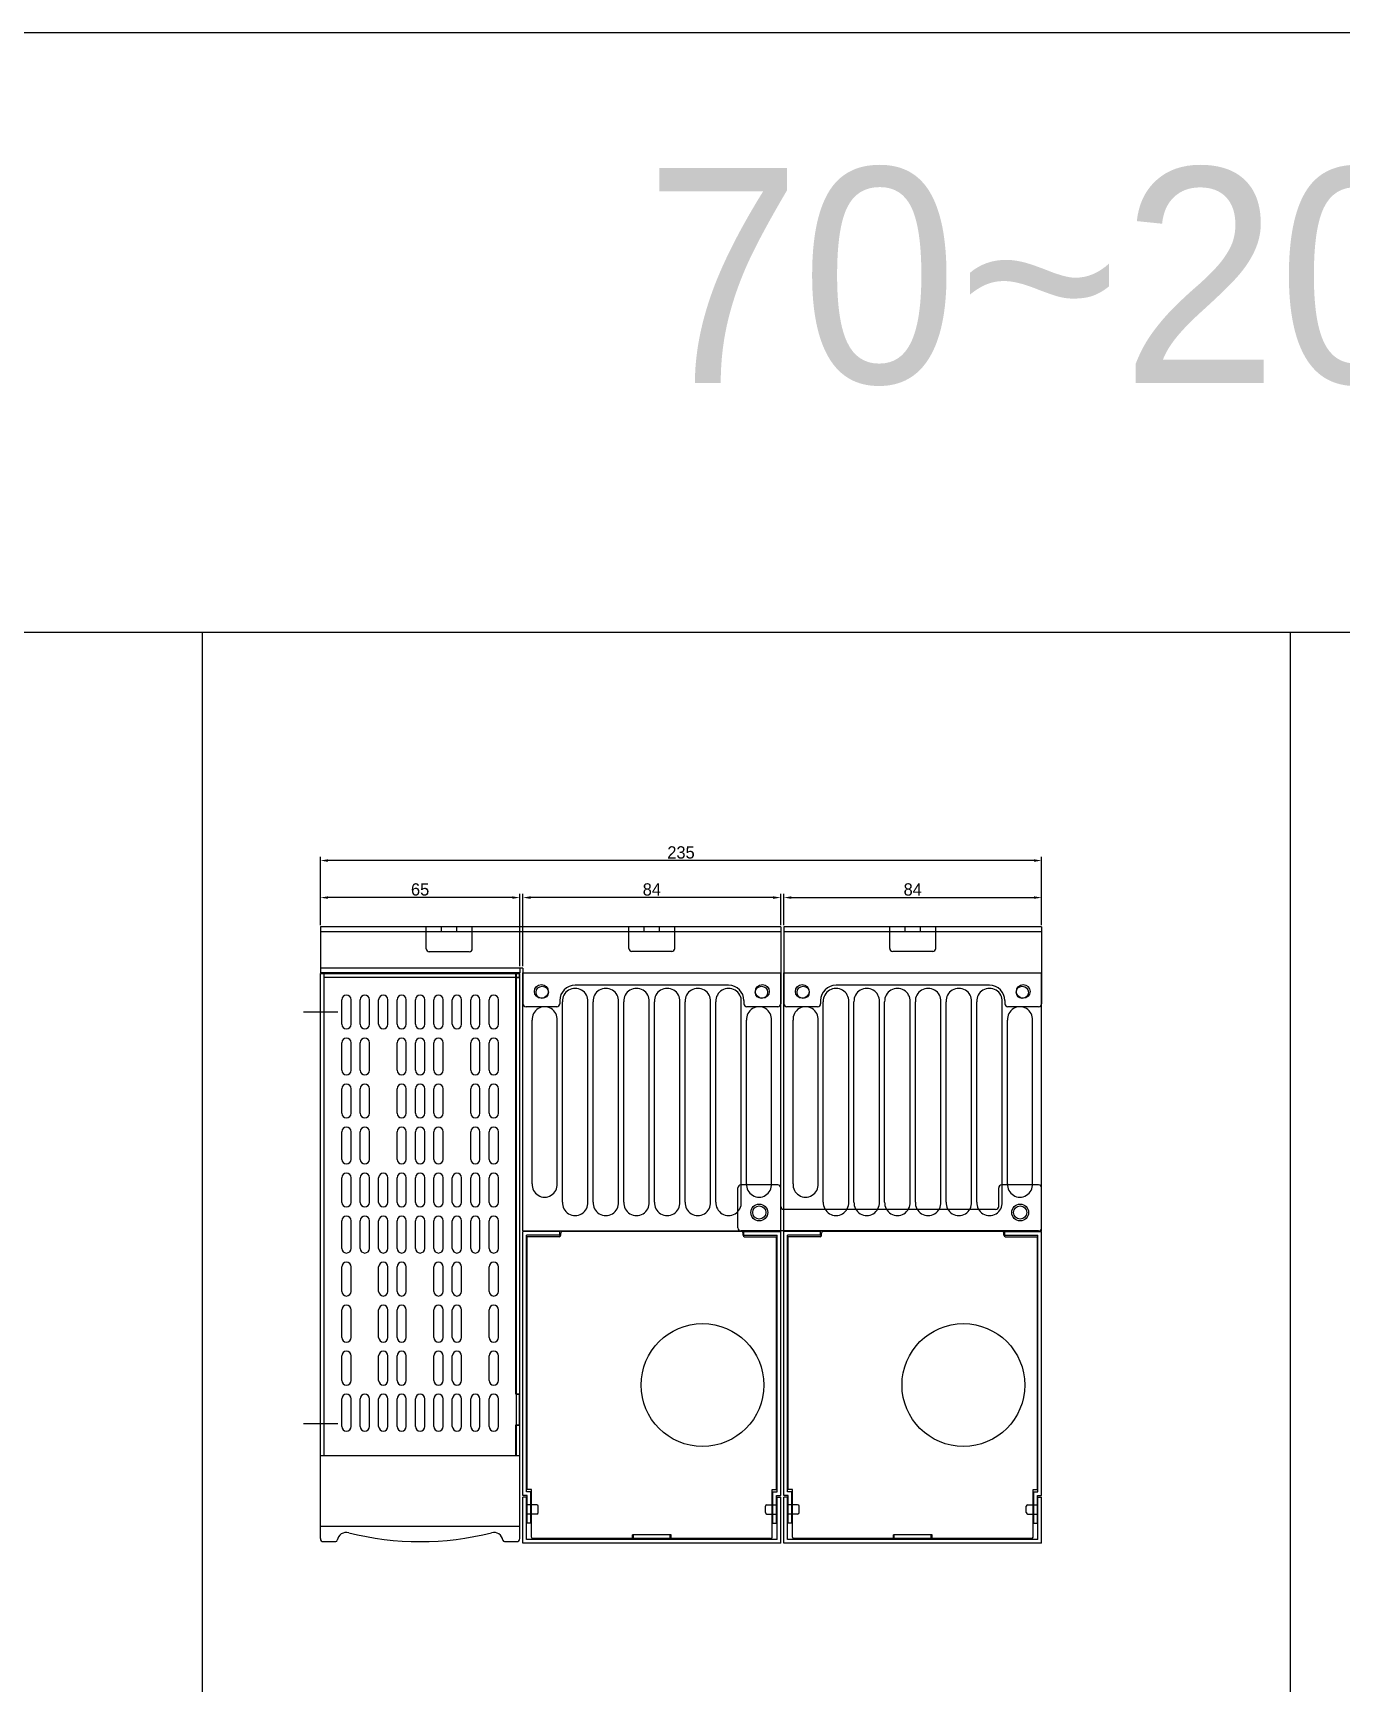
# Model space of a CAD drawing. Header units: millimetres. Extents: x 9994 to 11729, y -2993 to -1712.
# Drawn here: x 10452 to 10878, y -2249 to -1712 of the extents above; entities that cross this region are included whole.
import ezdxf

# ---------------------------------------------------------------- set-up
doc = ezdxf.new("R2010")
doc.units = ezdxf.units.MM
for name, color, linetype in [('CASE', 7, 'Continuous'), ('CASE BRACKET', 7, 'Continuous'), ('CASE COVER', 7, 'Continuous'), ('PCB BASE', 7, 'Continuous'), ('PCB BODY', 7, 'Continuous'), ('방열판', 7, 'Continuous')]:
    doc.layers.add(name, color=color, linetype=linetype)
doc.dimstyles.get("Standard").update_dxf_attribs({"dimtxt": 4, "dimasz": 2, "dimexe": 0.4, "dimexo": 0.9, "dimgap": 0.9, "dimtad": 1, "dimdsep": 46, "dimtxsty": 'Standard', "dimcen": 0.09, "dimclrd": 6, "dimclre": 6, "dimclrt": 4, "dimadec": 0, "dimazin": 2, "dimtfac": 1, "dimtofl": 0, "dimtmove": 0, "dimatfit": 3, "dimfxl": 1, "dimtolj": 1, "dimtzin": 0, "dimarcsym": 0})

# ---------------------------------------------------------------- blocks, each defined once
blk = doc.blocks.new('*D450')
at = {"color": 6, "lineweight": -2, "transparency": 16777216}
for p, q in [((10545.86, -2002.39), (10545.86, -1992.21)), ((10608.36, -1993.46), (10548.36, -1993.46)), ((10610.86, -2015.79), (10610.86, -1992.21))]:
    blk.add_line(p, q, dxfattribs=at)
at = {"color": 6, "transparency": 16777216}
for points in [[(10548.36, -1993.04), (10548.36, -1993.87), (10545.86, -1993.46)], [(10608.36, -1993.04), (10608.36, -1993.87), (10610.86, -1993.46)]]:
    blk.add_solid(points, dxfattribs=at)
at = {"layer": 'Defpoints', "color": 0, "transparency": 16777216}
for p in [(10545.86, -1993.46), (10545.86, -2003.01), (10610.86, -2016.41)]:
    blk.add_point(p, dxfattribs=at)
at = {"color": 1, "transparency": 16777216, "insert": (10578.36, -1990.83), "char_height": 4, "attachment_point": 5}
blk.add_mtext('65', dxfattribs=at)
blk = doc.blocks.new('*D451')
at = {"color": 6, "lineweight": -2, "transparency": 16777216}
for p, q in [((10545.86, -1996.99), (10545.86, -1980.15)), ((10778.36, -1981.4), (10548.36, -1981.4)), ((10780.86, -2002.39), (10780.86, -1980.15))]:
    blk.add_line(p, q, dxfattribs=at)
at = {"color": 6, "transparency": 16777216}
for points in [[(10548.36, -1980.98), (10548.36, -1981.82), (10545.86, -1981.4)], [(10778.36, -1980.98), (10778.36, -1981.82), (10780.86, -1981.4)]]:
    blk.add_solid(points, dxfattribs=at)
at = {"layer": 'Defpoints', "color": 0, "transparency": 16777216}
for p in [(10545.86, -1981.4), (10545.86, -1997.61), (10780.86, -2003.01)]:
    blk.add_point(p, dxfattribs=at)
at = {"color": 1, "transparency": 16777216, "insert": (10663.36, -1978.77), "char_height": 4, "attachment_point": 5}
blk.add_mtext('235', dxfattribs=at)
blk = doc.blocks.new('*D452')
at = {"color": 6, "lineweight": -2, "transparency": 16777216}
for p, q in [((10611.86, -2015.79), (10611.86, -1992.21)), ((10693.36, -1993.46), (10614.36, -1993.46)), ((10695.86, -2002.39), (10695.86, -1992.21))]:
    blk.add_line(p, q, dxfattribs=at)
at = {"color": 6, "transparency": 16777216}
for points in [[(10614.36, -1993.04), (10614.36, -1993.87), (10611.86, -1993.46)], [(10693.36, -1993.04), (10693.36, -1993.87), (10695.86, -1993.46)]]:
    blk.add_solid(points, dxfattribs=at)
at = {"layer": 'Defpoints', "color": 0, "transparency": 16777216}
for p in [(10611.86, -1993.46), (10695.86, -2003.01), (10611.86, -2016.41)]:
    blk.add_point(p, dxfattribs=at)
at = {"color": 1, "transparency": 16777216, "insert": (10653.86, -1990.83), "char_height": 4, "attachment_point": 5}
blk.add_mtext('84', dxfattribs=at)
blk = doc.blocks.new('*D616')
at = {"color": 6, "lineweight": -2, "transparency": 16777216}
for p, q in [((10696.86, -2002.39), (10696.86, -1992.21)), ((10699.36, -1993.46), (10778.36, -1993.46)), ((10780.86, -2002.39), (10780.86, -1992.21))]:
    blk.add_line(p, q, dxfattribs=at)
at = {"color": 6, "transparency": 16777216}
for points in [[(10699.36, -1993.04), (10699.36, -1993.87), (10696.86, -1993.46)], [(10778.36, -1993.04), (10778.36, -1993.87), (10780.86, -1993.46)]]:
    blk.add_solid(points, dxfattribs=at)
at = {"layer": 'Defpoints', "color": 0, "transparency": 16777216}
for p in [(10780.86, -1993.46), (10696.86, -2003.01), (10780.86, -2003.01)]:
    blk.add_point(p, dxfattribs=at)
at = {"color": 1, "transparency": 16777216, "insert": (10738.86, -1990.83), "char_height": 4, "attachment_point": 5}
blk.add_mtext('84', dxfattribs=at)

msp = doc.modelspace()

# ---------------------------------------------------------------- linework, layer by layer
for p, q in [((11728.716, -1711.875), (9994.37, -1711.875)), ((11728.716, -1907.151), (9994.37, -1907.151)), ((10507.336, -1907.151), (10507.336, -2993.143)), ((10861.794, -1907.151), (10861.794, -2993.143))]:
    msp.add_line(p, q)
at = {"layer": 'CASE'}
for p, q in [((10545.862, -2175.213), (10545.862, -2018.213)), ((10545.862, -2018.213), (10610.862, -2018.213)), ((10547.062, -2175.213), (10547.062, -2018.213)), ((10547.062, -2019.413), (10610.762, -2019.413)), ((10609.562, -2155.213), (10609.562, -2018.213)), ((10609.662, -2018.213), (10609.662, -2155.213)), ((10609.662, -2019.513), (10610.862, -2019.513)), ((10610.762, -2019.413), (10610.762, -2018.213)), ((10610.862, -2175.213), (10610.862, -2018.213)), ((10540.357, -2030.713), (10551.609, -2030.713)), ((10552.859, -2034.715), (10552.859, -2026.715)), ((10555.859, -2034.715), (10555.859, -2026.715)), ((10558.859, -2034.715), (10558.859, -2026.715)), ((10561.859, -2034.715), (10561.859, -2026.715)), ((10564.859, -2034.715), (10564.859, -2026.715)), ((10567.859, -2034.715), (10567.859, -2026.715)), ((10570.859, -2034.715), (10570.859, -2026.715)), ((10573.859, -2034.715), (10573.859, -2026.715)), ((10576.859, -2034.715), (10576.859, -2026.715)), ((10579.859, -2034.715), (10579.859, -2026.715)), ((10582.859, -2034.715), (10582.859, -2026.715)), ((10585.859, -2034.715), (10585.859, -2026.715)), ((10588.859, -2034.715), (10588.859, -2026.715)), ((10591.859, -2034.715), (10591.859, -2026.715)), ((10594.859, -2034.715), (10594.859, -2026.715)), ((10597.859, -2034.715), (10597.859, -2026.715)), ((10600.859, -2034.715), (10600.859, -2026.715)), ((10603.859, -2034.715), (10603.859, -2026.715)), ((10552.859, -2049.715), (10552.859, -2040.715)), ((10555.859, -2049.715), (10555.859, -2040.715)), ((10558.859, -2049.715), (10558.859, -2040.715)), ((10561.859, -2049.715), (10561.859, -2040.715)), ((10570.859, -2049.715), (10570.859, -2040.715)), ((10573.859, -2049.715), (10573.859, -2040.715)), ((10576.859, -2049.715), (10576.859, -2040.715)), ((10579.859, -2049.715), (10579.859, -2040.715)), ((10582.859, -2049.715), (10582.859, -2040.715)), ((10585.859, -2049.715), (10585.859, -2040.715)), ((10594.859, -2049.715), (10594.859, -2040.715)), ((10597.859, -2049.715), (10597.859, -2040.715)), ((10600.859, -2049.715), (10600.859, -2040.715)), ((10603.859, -2049.715), (10603.859, -2040.715)), ((10552.859, -2063.715), (10552.859, -2055.715)), ((10555.859, -2063.715), (10555.859, -2055.715)), ((10558.859, -2063.715), (10558.859, -2055.715)), ((10561.859, -2063.715), (10561.859, -2055.715)), ((10570.859, -2063.715), (10570.859, -2055.715)), ((10573.859, -2063.715), (10573.859, -2055.715)), ((10576.859, -2063.715), (10576.859, -2055.715)), ((10579.859, -2063.715), (10579.859, -2055.715)), ((10582.859, -2063.715), (10582.859, -2055.715)), ((10585.859, -2063.715), (10585.859, -2055.715)), ((10594.859, -2063.715), (10594.859, -2055.715)), ((10597.859, -2063.715), (10597.859, -2055.715)), ((10600.859, -2063.715), (10600.859, -2055.715)), ((10603.859, -2063.715), (10603.859, -2055.715)), ((10552.859, -2078.715), (10552.859, -2069.715)), ((10555.859, -2078.715), (10555.859, -2069.715)), ((10558.859, -2078.715), (10558.859, -2069.715)), ((10561.859, -2078.715), (10561.859, -2069.715)), ((10570.859, -2078.715), (10570.859, -2069.715)), ((10573.859, -2078.715), (10573.859, -2069.715)), ((10576.859, -2078.715), (10576.859, -2069.715)), ((10579.859, -2078.715), (10579.859, -2069.715)), ((10582.859, -2078.715), (10582.859, -2069.715)), ((10585.859, -2078.715), (10585.859, -2069.715)), ((10594.859, -2078.715), (10594.859, -2069.715)), ((10597.859, -2078.715), (10597.859, -2069.715)), ((10600.859, -2078.715), (10600.859, -2069.715)), ((10603.859, -2078.715), (10603.859, -2069.715)), ((10552.859, -2092.715), (10552.859, -2084.715)), ((10555.859, -2092.715), (10555.859, -2084.715)), ((10558.859, -2092.715), (10558.859, -2084.715)), ((10561.859, -2092.715), (10561.859, -2084.715)), ((10564.859, -2092.715), (10564.859, -2084.715)), ((10567.859, -2092.715), (10567.859, -2084.715)), ((10570.859, -2092.715), (10570.859, -2084.715)), ((10573.859, -2092.715), (10573.859, -2084.715)), ((10576.859, -2092.715), (10576.859, -2084.715)), ((10579.859, -2092.715), (10579.859, -2084.715)), ((10582.859, -2092.715), (10582.859, -2084.715)), ((10585.859, -2092.715), (10585.859, -2084.715)), ((10588.859, -2092.715), (10588.859, -2084.715)), ((10591.859, -2092.715), (10591.859, -2084.715)), ((10594.859, -2092.715), (10594.859, -2084.715)), ((10597.859, -2092.715), (10597.859, -2084.715)), ((10600.859, -2092.715), (10600.859, -2084.715)), ((10603.859, -2092.715), (10603.859, -2084.715)), ((10552.859, -2107.715), (10552.859, -2098.715)), ((10555.859, -2107.715), (10555.859, -2098.715)), ((10558.859, -2107.715), (10558.859, -2098.715)), ((10561.859, -2107.715), (10561.859, -2098.715)), ((10564.859, -2107.715), (10564.859, -2098.715)), ((10567.859, -2107.715), (10567.859, -2098.715)), ((10570.859, -2107.715), (10570.859, -2098.715)), ((10573.859, -2107.715), (10573.859, -2098.715)), ((10576.859, -2107.715), (10576.859, -2098.715)), ((10579.859, -2107.715), (10579.859, -2098.715)), ((10582.859, -2107.715), (10582.859, -2098.715)), ((10585.859, -2107.715), (10585.859, -2098.715)), ((10588.859, -2107.715), (10588.859, -2098.715)), ((10591.859, -2107.715), (10591.859, -2098.715)), ((10594.859, -2107.715), (10594.859, -2098.715)), ((10597.859, -2107.715), (10597.859, -2098.715)), ((10600.859, -2107.715), (10600.859, -2098.715)), ((10603.859, -2107.715), (10603.859, -2098.715)), ((10623.862, -2102.213), (10611.862, -2102.213)), ((10611.862, -2188.213), (10611.862, -2102.213)), ((10623.862, -2103.413), (10613.062, -2103.413)), ((10613.062, -2187.013), (10613.062, -2103.413)), ((10623.662, -2103.913), (10613.262, -2103.913)), ((10613.262, -2186.213), (10613.262, -2103.913)), ((10623.862, -2103.413), (10623.862, -2102.213)), ((10624.162, -2103.413), (10624.162, -2102.713)), ((10683.062, -2102.213), (10624.662, -2102.213)), ((10683.562, -2103.413), (10683.562, -2102.713)), ((10683.862, -2102.213), (10695.862, -2102.213)), ((10683.862, -2103.413), (10683.862, -2102.213)), ((10683.862, -2103.413), (10694.662, -2103.413)), ((10684.062, -2103.913), (10694.462, -2103.913)), ((10694.462, -2186.213), (10694.462, -2103.913)), ((10694.662, -2187.013), (10694.662, -2103.413)), ((10695.862, -2188.213), (10695.862, -2102.213)), ((10708.862, -2102.213), (10696.862, -2102.213)), ((10696.862, -2188.213), (10696.862, -2102.213)), ((10708.862, -2103.413), (10698.062, -2103.413)), ((10698.062, -2187.013), (10698.062, -2103.413)), ((10708.662, -2103.913), (10698.262, -2103.913)), ((10698.262, -2186.213), (10698.262, -2103.913)), ((10708.862, -2103.413), (10708.862, -2102.213)), ((10709.162, -2103.413), (10709.162, -2102.713)), ((10768.062, -2102.213), (10709.662, -2102.213)), ((10768.562, -2103.413), (10768.562, -2102.713)), ((10768.862, -2102.213), (10780.862, -2102.213)), ((10768.862, -2103.413), (10768.862, -2102.213)), ((10768.862, -2103.413), (10779.662, -2103.413)), ((10769.062, -2103.913), (10779.462, -2103.913)), ((10779.462, -2186.213), (10779.462, -2103.913)), ((10779.662, -2187.013), (10779.662, -2103.413)), ((10780.862, -2188.213), (10780.862, -2102.213)), ((10552.859, -2121.715), (10552.859, -2113.715)), ((10555.859, -2121.715), (10555.859, -2113.715)), ((10564.859, -2121.715), (10564.859, -2113.715)), ((10567.859, -2121.715), (10567.859, -2113.715)), ((10570.859, -2121.715), (10570.859, -2113.715)), ((10573.859, -2121.715), (10573.859, -2113.715)), ((10582.859, -2121.715), (10582.859, -2113.715)), ((10585.859, -2121.715), (10585.859, -2113.715)), ((10588.859, -2121.715), (10588.859, -2113.715)), ((10591.859, -2121.715), (10591.859, -2113.715)), ((10600.859, -2121.715), (10600.859, -2113.715)), ((10603.859, -2121.715), (10603.859, -2113.715)), ((10552.859, -2136.715), (10552.859, -2127.715)), ((10555.859, -2136.715), (10555.859, -2127.715)), ((10564.859, -2136.715), (10564.859, -2127.715)), ((10567.859, -2136.715), (10567.859, -2127.715)), ((10570.859, -2136.715), (10570.859, -2127.715)), ((10573.859, -2136.715), (10573.859, -2127.715)), ((10582.859, -2136.715), (10582.859, -2127.715)), ((10585.859, -2136.715), (10585.859, -2127.715)), ((10588.859, -2136.715), (10588.859, -2127.715)), ((10591.859, -2136.715), (10591.859, -2127.715)), ((10600.859, -2136.715), (10600.859, -2127.715)), ((10603.859, -2136.715), (10603.859, -2127.715)), ((10552.859, -2150.715), (10552.859, -2142.715)), ((10555.859, -2150.715), (10555.859, -2142.715)), ((10564.859, -2150.715), (10564.859, -2142.715)), ((10567.859, -2150.715), (10567.859, -2142.715)), ((10570.859, -2150.715), (10570.859, -2142.715)), ((10573.859, -2150.715), (10573.859, -2142.715)), ((10582.859, -2150.715), (10582.859, -2142.715)), ((10585.859, -2150.715), (10585.859, -2142.715)), ((10588.859, -2150.715), (10588.859, -2142.715)), ((10591.859, -2150.715), (10591.859, -2142.715)), ((10600.859, -2150.715), (10600.859, -2142.715)), ((10603.859, -2150.715), (10603.859, -2142.715)), ((10552.859, -2165.715), (10552.859, -2156.715)), ((10555.859, -2165.715), (10555.859, -2156.715)), ((10558.859, -2165.715), (10558.859, -2156.715)), ((10561.859, -2165.715), (10561.859, -2156.715)), ((10564.859, -2165.715), (10564.859, -2156.715)), ((10567.859, -2165.715), (10567.859, -2156.715)), ((10570.859, -2165.715), (10570.859, -2156.715)), ((10573.859, -2165.715), (10573.859, -2156.715)), ((10576.859, -2165.715), (10576.859, -2156.715)), ((10579.859, -2165.715), (10579.859, -2156.715)), ((10582.859, -2165.715), (10582.859, -2156.715)), ((10585.859, -2165.715), (10585.859, -2156.715)), ((10588.859, -2165.715), (10588.859, -2156.715)), ((10591.859, -2165.715), (10591.859, -2156.715)), ((10594.859, -2165.715), (10594.859, -2156.715)), ((10597.859, -2165.715), (10597.859, -2156.715)), ((10600.859, -2165.715), (10600.859, -2156.715)), ((10603.859, -2165.715), (10603.859, -2156.715)), ((10609.562, -2155.213), (10610.762, -2155.213)), ((10609.662, -2155.113), (10610.862, -2155.113)), ((10609.662, -2155.213), (10609.662, -2165.213)), ((10610.762, -2165.213), (10610.762, -2155.213)), ((10540.357, -2164.713), (10551.609, -2164.713)), ((10609.562, -2165.213), (10610.762, -2165.213)), ((10609.562, -2175.213), (10609.562, -2165.213)), ((10609.662, -2165.213), (10609.662, -2175.213)), ((10609.662, -2165.313), (10610.862, -2165.313)), ((10545.862, -2175.213), (10572.862, -2175.213)), ((10583.862, -2175.213), (10610.862, -2175.213)), ((10614.462, -2187.013), (10613.062, -2187.013)), ((10614.662, -2186.213), (10613.262, -2186.213)), ((10614.462, -2197.213), (10614.462, -2187.013)), ((10614.662, -2201.713), (10614.662, -2186.213)), ((10693.062, -2201.713), (10693.062, -2186.213)), ((10693.062, -2186.213), (10694.462, -2186.213)), ((10693.262, -2197.213), (10693.262, -2187.013)), ((10693.262, -2187.013), (10694.662, -2187.013)), ((10699.462, -2187.013), (10698.062, -2187.013)), ((10699.662, -2186.213), (10698.262, -2186.213)), ((10699.462, -2197.213), (10699.462, -2187.013)), ((10699.662, -2201.713), (10699.662, -2186.213)), ((10778.062, -2201.713), (10778.062, -2186.213)), ((10778.062, -2186.213), (10779.462, -2186.213)), ((10778.262, -2197.213), (10778.262, -2187.013)), ((10778.262, -2187.013), (10779.662, -2187.013)), ((10613.262, -2188.213), (10611.862, -2188.213)), ((10613.262, -2197.213), (10613.262, -2188.213)), ((10694.462, -2197.213), (10694.462, -2188.213)), ((10694.462, -2188.213), (10695.862, -2188.213)), ((10698.262, -2188.213), (10696.862, -2188.213)), ((10698.262, -2197.213), (10698.262, -2188.213)), ((10779.462, -2197.213), (10779.462, -2188.213)), ((10779.462, -2188.213), (10780.862, -2188.213)), ((10614.462, -2197.213), (10613.262, -2197.213)), ((10693.262, -2197.213), (10694.462, -2197.213)), ((10699.462, -2197.213), (10698.262, -2197.213)), ((10778.262, -2197.213), (10779.462, -2197.213)), ((10647.562, -2202.213), (10615.162, -2202.213)), ((10660.162, -2201.013), (10647.562, -2201.013)), ((10647.562, -2202.213), (10647.562, -2201.013)), ((10647.862, -2202.213), (10647.862, -2201.013)), ((10659.862, -2202.213), (10647.862, -2202.213)), ((10659.862, -2202.213), (10659.862, -2201.013)), ((10660.162, -2202.213), (10660.162, -2201.013)), ((10692.562, -2202.213), (10660.162, -2202.213)), ((10732.562, -2202.213), (10700.162, -2202.213)), ((10745.162, -2201.013), (10732.562, -2201.013)), ((10732.562, -2202.213), (10732.562, -2201.013)), ((10732.862, -2202.213), (10732.862, -2201.013)), ((10744.862, -2202.213), (10732.862, -2202.213)), ((10744.862, -2202.213), (10744.862, -2201.013)), ((10745.162, -2202.213), (10745.162, -2201.013)), ((10777.562, -2202.213), (10745.162, -2202.213))]:
    msp.add_line(p, q, dxfattribs=at)
for centre in [(10670.362, -2152.213), (10755.362, -2152.213)]:
    msp.add_circle(centre, 20, dxfattribs=at)
for centre, radius, start, end in [((10554.359, -2026.715), 1.5, 0, 180), ((10560.359, -2026.715), 1.5, 0, 180), ((10566.359, -2026.715), 1.5, 0, 180), ((10572.359, -2026.715), 1.5, 0, 180), ((10578.359, -2026.715), 1.5, 0, 180), ((10584.359, -2026.715), 1.5, 0, 180), ((10590.359, -2026.715), 1.5, 0, 180), ((10596.359, -2026.715), 1.5, 0, 180), ((10602.359, -2026.715), 1.5, 0, 180), ((10554.359, -2034.715), 1.5, 180, 0), ((10560.359, -2034.715), 1.5, 180, 0), ((10566.359, -2034.715), 1.5, 180, 0), ((10572.359, -2034.715), 1.5, 180, 0), ((10578.359, -2034.715), 1.5, 180, 0), ((10584.359, -2034.715), 1.5, 180, 0), ((10590.359, -2034.715), 1.5, 180, 0), ((10596.359, -2034.715), 1.5, 180, 0), ((10602.359, -2034.715), 1.5, 180, 0), ((10554.359, -2040.715), 1.5, 0, 180), ((10560.359, -2040.715), 1.5, 0, 180), ((10572.359, -2040.715), 1.5, 0, 180), ((10578.359, -2040.715), 1.5, 0, 180), ((10584.359, -2040.715), 1.5, 0, 180), ((10596.359, -2040.715), 1.5, 0, 180), ((10602.359, -2040.715), 1.5, 0, 180), ((10554.359, -2049.715), 1.5, 180, 0), ((10560.359, -2049.715), 1.5, 180, 0), ((10572.359, -2049.715), 1.5, 180, 0), ((10578.359, -2049.715), 1.5, 180, 0), ((10584.359, -2049.715), 1.5, 180, 0), ((10596.359, -2049.715), 1.5, 180, 0), ((10602.359, -2049.715), 1.5, 180, 0), ((10554.359, -2055.715), 1.5, 0, 180), ((10560.359, -2055.715), 1.5, 0, 180), ((10572.359, -2055.715), 1.5, 0, 180), ((10578.359, -2055.715), 1.5, 0, 180), ((10584.359, -2055.715), 1.5, 0, 180), ((10596.359, -2055.715), 1.5, 0, 180), ((10602.359, -2055.715), 1.5, 0, 180), ((10554.359, -2063.715), 1.5, 180, 0), ((10554.359, -2069.715), 1.5, 0, 180), ((10560.359, -2063.715), 1.5, 180, 0), ((10560.359, -2069.715), 1.5, 0, 180), ((10572.359, -2063.715), 1.5, 180, 0), ((10572.359, -2069.715), 1.5, 0, 180), ((10578.359, -2063.715), 1.5, 180, 0), ((10578.359, -2069.715), 1.5, 0, 180), ((10584.359, -2063.715), 1.5, 180, 0), ((10584.359, -2069.715), 1.5, 0, 180), ((10596.359, -2063.715), 1.5, 180, 0), ((10596.359, -2069.715), 1.5, 0, 180), ((10602.359, -2063.715), 1.5, 180, 0), ((10602.359, -2069.715), 1.5, 0, 180), ((10554.359, -2078.715), 1.5, 180, 0), ((10560.359, -2078.715), 1.5, 180, 0), ((10572.359, -2078.715), 1.5, 180, 0), ((10578.359, -2078.715), 1.5, 180, 0), ((10584.359, -2078.715), 1.5, 180, 0), ((10596.359, -2078.715), 1.5, 180, 0), ((10602.359, -2078.715), 1.5, 180, 0), ((10554.359, -2084.715), 1.5, 0, 180), ((10560.359, -2084.715), 1.5, 0, 180), ((10566.359, -2084.715), 1.5, 0, 180), ((10572.359, -2084.715), 1.5, 0, 180), ((10578.359, -2084.715), 1.5, 0, 180), ((10584.359, -2084.715), 1.5, 0, 180), ((10590.359, -2084.715), 1.5, 0, 180), ((10596.359, -2084.715), 1.5, 0, 180), ((10602.359, -2084.715), 1.5, 0, 180), ((10554.359, -2092.715), 1.5, 180, 0), ((10560.359, -2092.715), 1.5, 180, 0), ((10566.359, -2092.715), 1.5, 180, 0), ((10572.359, -2092.715), 1.5, 180, 0), ((10578.359, -2092.715), 1.5, 180, 0), ((10584.359, -2092.715), 1.5, 180, 0), ((10590.359, -2092.715), 1.5, 180, 0), ((10596.359, -2092.715), 1.5, 180, 0), ((10602.359, -2092.715), 1.5, 180, 0), ((10554.359, -2098.715), 1.5, 0, 180), ((10560.359, -2098.715), 1.5, 0, 180), ((10566.359, -2098.715), 1.5, 0, 180), ((10572.359, -2098.715), 1.5, 0, 180), ((10578.359, -2098.715), 1.5, 0, 180), ((10584.359, -2098.715), 1.5, 0, 180), ((10590.359, -2098.715), 1.5, 0, 180), ((10596.359, -2098.715), 1.5, 0, 180), ((10602.359, -2098.715), 1.5, 0, 180), ((10623.662, -2103.413), 0.5, 270, 0), ((10624.662, -2102.713), 0.5, 90, 180), ((10683.062, -2102.713), 0.5, 0, 90), ((10684.062, -2103.413), 0.5, 180, 270), ((10708.662, -2103.413), 0.5, 270, 0), ((10709.662, -2102.713), 0.5, 90, 180), ((10768.062, -2102.713), 0.5, 0, 90), ((10769.062, -2103.413), 0.5, 180, 270), ((10554.359, -2107.715), 1.5, 180, 0), ((10560.359, -2107.715), 1.5, 180, 0), ((10566.359, -2107.715), 1.5, 180, 0), ((10572.359, -2107.715), 1.5, 180, 0), ((10578.359, -2107.715), 1.5, 180, 0), ((10584.359, -2107.715), 1.5, 180, 0), ((10590.359, -2107.715), 1.5, 180, 0), ((10596.359, -2107.715), 1.5, 180, 0), ((10602.359, -2107.715), 1.5, 180, 0), ((10554.359, -2113.715), 1.5, 0, 180), ((10566.359, -2113.715), 1.5, 0, 180), ((10572.359, -2113.715), 1.5, 0, 180), ((10584.359, -2113.715), 1.5, 0, 180), ((10590.359, -2113.715), 1.5, 0, 180), ((10602.359, -2113.715), 1.5, 0, 180), ((10554.359, -2121.715), 1.5, 180, 0), ((10566.359, -2121.715), 1.5, 180, 0), ((10572.359, -2121.715), 1.5, 180, 0), ((10584.359, -2121.715), 1.5, 180, 0), ((10590.359, -2121.715), 1.5, 180, 0), ((10602.359, -2121.715), 1.5, 180, 0), ((10554.359, -2127.715), 1.5, 0, 180), ((10566.359, -2127.715), 1.5, 0, 180), ((10572.359, -2127.715), 1.5, 0, 180), ((10584.359, -2127.715), 1.5, 0, 180), ((10590.359, -2127.715), 1.5, 0, 180), ((10602.359, -2127.715), 1.5, 0, 180), ((10554.359, -2136.715), 1.5, 180, 0), ((10566.359, -2136.715), 1.5, 180, 0), ((10572.359, -2136.715), 1.5, 180, 0), ((10584.359, -2136.715), 1.5, 180, 0), ((10590.359, -2136.715), 1.5, 180, 0), ((10602.359, -2136.715), 1.5, 180, 0), ((10554.359, -2142.715), 1.5, 0, 180), ((10566.359, -2142.715), 1.5, 0, 180), ((10572.359, -2142.715), 1.5, 0, 180), ((10584.359, -2142.715), 1.5, 0, 180), ((10590.359, -2142.715), 1.5, 0, 180), ((10602.359, -2142.715), 1.5, 0, 180), ((10554.359, -2150.715), 1.5, 180, 0), ((10566.359, -2150.715), 1.5, 180, 0), ((10572.359, -2150.715), 1.5, 180, 0), ((10584.359, -2150.715), 1.5, 180, 0), ((10590.359, -2150.715), 1.5, 180, 0), ((10602.359, -2150.715), 1.5, 180, 0), ((10554.359, -2156.715), 1.5, 0, 180), ((10560.359, -2156.715), 1.5, 0, 180), ((10566.359, -2156.715), 1.5, 0, 180), ((10572.359, -2156.715), 1.5, 0, 180), ((10578.359, -2156.715), 1.5, 0, 180), ((10584.359, -2156.715), 1.5, 0, 180), ((10590.359, -2156.715), 1.5, 0, 180), ((10596.359, -2156.715), 1.5, 0, 180), ((10602.359, -2156.715), 1.5, 0, 180), ((10554.359, -2165.715), 1.5, 180, 0), ((10560.359, -2165.715), 1.5, 180, 0), ((10566.359, -2165.715), 1.5, 180, 0), ((10572.359, -2165.715), 1.5, 180, 0), ((10578.359, -2165.715), 1.5, 180, 0), ((10584.359, -2165.715), 1.5, 180, 0), ((10590.359, -2165.715), 1.5, 180, 0), ((10596.359, -2165.715), 1.5, 180, 0), ((10602.359, -2165.715), 1.5, 180, 0), ((10615.162, -2201.713), 0.5, 180, 270), ((10692.562, -2201.713), 0.5, 270, 0), ((10700.162, -2201.713), 0.5, 180, 270), ((10777.562, -2201.713), 0.5, 270, 0)]:
    msp.add_arc(centre, radius, start, end, dxfattribs=at)
at = {"layer": 'CASE BRACKET', "color": 2}
for p, q in [((10695.862, -2003.013), (10545.862, -2003.013)), ((10545.862, -2003.013), (10545.862, -2018.013)), ((10580.362, -2004.696), (10580.362, -2003.096)), ((10585.362, -2004.696), (10585.362, -2003.096)), ((10590.362, -2004.696), (10590.362, -2003.096)), ((10595.362, -2004.696), (10595.362, -2003.096)), ((10646.362, -2004.613), (10646.362, -2003.013)), ((10651.362, -2004.613), (10651.362, -2003.013)), ((10656.362, -2004.613), (10656.362, -2003.013)), ((10661.362, -2004.613), (10661.362, -2003.013)), ((10695.862, -2003.013), (10695.862, -2028.014)), ((10780.862, -2003.013), (10696.862, -2003.013)), ((10696.862, -2003.013), (10696.862, -2028.014)), ((10731.362, -2004.613), (10731.362, -2003.013)), ((10736.362, -2004.613), (10736.362, -2003.013)), ((10741.362, -2004.613), (10741.362, -2003.013)), ((10746.362, -2004.613), (10746.362, -2003.013)), ((10780.862, -2003.013), (10780.862, -2028.014)), ((10695.862, -2004.613), (10545.862, -2004.613)), ((10580.362, -2010.096), (10580.362, -2004.696)), ((10595.362, -2010.096), (10595.362, -2004.696)), ((10646.362, -2010.013), (10646.362, -2004.613)), ((10661.362, -2010.013), (10661.362, -2004.613)), ((10780.862, -2004.613), (10696.862, -2004.613)), ((10731.362, -2010.013), (10731.362, -2004.613)), ((10746.362, -2010.013), (10746.362, -2004.613)), ((10594.362, -2011.096), (10581.362, -2011.096)), ((10660.362, -2011.013), (10647.362, -2011.013)), ((10745.362, -2011.013), (10732.362, -2011.013)), ((10611.862, -2016.413), (10545.862, -2016.413)), ((10610.862, -2018.013), (10545.862, -2018.013)), ((10610.862, -2016.413), (10610.862, -2018.013)), ((10611.862, -2016.413), (10611.862, -2028.014)), ((10678.862, -2022.014), (10628.862, -2022.014)), ((10763.862, -2022.014), (10713.862, -2022.014)), ((10622.862, -2029.014), (10612.862, -2029.014)), ((10623.862, -2027.014), (10623.862, -2028.014)), ((10683.862, -2027.014), (10683.862, -2028.014)), ((10694.862, -2029.014), (10684.862, -2029.014)), ((10707.862, -2029.014), (10697.862, -2029.014)), ((10708.862, -2027.014), (10708.862, -2028.014)), ((10768.862, -2027.014), (10768.862, -2028.014)), ((10779.862, -2029.014), (10769.862, -2029.014)), ((10681.862, -2101.014), (10681.862, -2088.012)), ((10694.862, -2087.012), (10682.862, -2087.012)), ((10695.862, -2094.012), (10695.862, -2088.012)), ((10766.862, -2094.012), (10766.862, -2088.012)), ((10779.862, -2087.012), (10767.862, -2087.012)), ((10780.862, -2101.014), (10780.862, -2088.012)), ((10765.862, -2095.012), (10696.862, -2095.012)), ((10779.862, -2102.014), (10682.862, -2102.014))]:
    msp.add_line(p, q, dxfattribs=at)
for centre, radius in [((10617.862, -2024.014), 2.25), ((10689.862, -2024.014), 2.25), ((10702.862, -2024.014), 2.25), ((10774.862, -2024.014), 2.25), ((10688.862, -2096.013), 2.75), ((10773.862, -2096.013), 2.75)]:
    msp.add_circle(centre, radius, dxfattribs=at)
for centre, radius, start, end in [((10581.362, -2010.096), 1, 180, 270), ((10594.362, -2010.096), 1, 270, 0), ((10647.362, -2010.013), 1, 180, 270), ((10660.362, -2010.013), 1, 270, 0), ((10732.362, -2010.013), 1, 180, 270), ((10745.362, -2010.013), 1, 270, 0), ((10628.862, -2027.014), 5, 90, 180), ((10678.862, -2027.014), 5, 0, 90), ((10713.862, -2027.014), 5, 90, 180), ((10763.862, -2027.014), 5, 0, 90), ((10612.862, -2028.014), 1, 180, 270), ((10622.862, -2028.014), 1, 270, 0), ((10684.862, -2028.014), 1, 180, 270), ((10694.862, -2028.014), 1, 270, 0), ((10697.862, -2028.014), 1, 180, 270), ((10707.862, -2028.014), 1, 270, 0), ((10769.862, -2028.014), 1, 180, 270), ((10779.862, -2028.014), 1, 270, 0), ((10682.862, -2088.012), 1, 90, 180), ((10694.862, -2088.012), 1, 0, 90), ((10767.862, -2088.012), 1, 90, 180), ((10779.862, -2088.012), 1, 0, 90), ((10696.862, -2094.012), 1, 180, 270), ((10765.862, -2094.012), 1, 270, 0), ((10682.862, -2101.014), 1, 180, 270), ((10779.862, -2101.014), 1, 270, 0)]:
    msp.add_arc(centre, radius, start, end, dxfattribs=at)
at = {"layer": 'CASE COVER'}
for p, q in [((10611.862, -2203.713), (10611.862, -2188.713)), ((10613.062, -2188.713), (10611.862, -2188.713)), ((10613.062, -2202.513), (10613.062, -2188.713)), ((10616.362, -2191.213), (10613.062, -2191.213)), ((10616.862, -2193.713), (10616.862, -2191.713)), ((10690.862, -2193.713), (10690.862, -2191.713)), ((10691.362, -2191.213), (10694.662, -2191.213)), ((10694.662, -2202.513), (10694.662, -2188.713)), ((10694.662, -2188.713), (10695.862, -2188.713)), ((10695.862, -2203.713), (10695.862, -2188.713)), ((10696.862, -2203.713), (10696.862, -2188.713)), ((10698.062, -2188.713), (10696.862, -2188.713)), ((10698.062, -2202.513), (10698.062, -2188.713)), ((10701.362, -2191.213), (10698.062, -2191.213)), ((10701.862, -2193.713), (10701.862, -2191.713)), ((10775.862, -2193.713), (10775.862, -2191.713)), ((10776.362, -2191.213), (10779.662, -2191.213)), ((10779.662, -2202.513), (10779.662, -2188.713)), ((10779.662, -2188.713), (10780.862, -2188.713)), ((10780.862, -2203.713), (10780.862, -2188.713)), ((10616.362, -2194.213), (10613.062, -2194.213)), ((10691.362, -2194.213), (10694.662, -2194.213)), ((10701.362, -2194.213), (10698.062, -2194.213)), ((10776.362, -2194.213), (10779.662, -2194.213)), ((10694.662, -2202.513), (10613.062, -2202.513)), ((10779.662, -2202.513), (10698.062, -2202.513)), ((10695.862, -2203.713), (10611.862, -2203.713)), ((10780.862, -2203.713), (10696.862, -2203.713))]:
    msp.add_line(p, q, dxfattribs=at)
for centre, start, end in [((10616.362, -2191.713), 0, 90), ((10691.362, -2191.713), 90, 180), ((10701.362, -2191.713), 0, 90), ((10776.362, -2191.713), 90, 180), ((10616.362, -2193.713), 270, 0), ((10691.362, -2193.713), 180, 270), ((10701.362, -2193.713), 270, 0), ((10776.362, -2193.713), 180, 270)]:
    msp.add_arc(centre, 0.5, start, end, dxfattribs=at)
at = {"layer": 'PCB BASE'}
for p, q in [((10545.862, -2198.213), (10545.862, -2175.213)), ((10545.862, -2175.213), (10610.862, -2175.213)), ((10610.862, -2198.213), (10610.862, -2175.213)), ((10545.862, -2198.213), (10610.862, -2198.213))]:
    msp.add_line(p, q, dxfattribs=at)
at = {"layer": 'PCB BODY'}
for p, q in [((10545.862, -2198.213), (10610.862, -2198.213)), ((10545.862, -2202.212), (10545.862, -2198.213)), ((10546.862, -2203.212), (10550.898, -2203.212)), ((10605.827, -2203.212), (10609.862, -2203.212)), ((10610.862, -2202.212), (10610.862, -2198.213))]:
    msp.add_line(p, q, dxfattribs=at)
for centre, radius, start, end in [((10546.862, -2202.212), 1, 180, 270), ((10550.898, -2202.712), 0.5, 270, 351.78679), ((10554.362, -2203.212), 3, 75.8242, 171.78679), ((10578.362, -2108.196), 95, 255.8242, 284.1758), ((10602.362, -2203.212), 3, 8.21321, 104.1758), ((10605.827, -2202.712), 0.5, 188.21321, 270), ((10609.862, -2202.212), 1, 270, 0)]:
    msp.add_arc(centre, radius, start, end, dxfattribs=at)
at = {"layer": '방열판'}
for p, q in [((10611.862, -2018.013), (10695.862, -2018.013)), ((10611.862, -2102.013), (10611.862, -2018.013)), ((10695.862, -2102.013), (10695.862, -2018.013)), ((10696.862, -2018.013), (10780.862, -2018.013)), ((10696.862, -2102.013), (10696.862, -2018.013)), ((10780.862, -2102.013), (10780.862, -2018.013)), ((10624.712, -2092.663), (10624.712, -2027.363)), ((10633.012, -2092.663), (10633.012, -2027.363)), ((10634.712, -2092.663), (10634.712, -2027.363)), ((10643.012, -2092.663), (10643.012, -2027.363)), ((10644.712, -2092.663), (10644.712, -2027.363)), ((10653.012, -2092.663), (10653.012, -2027.363)), ((10654.712, -2092.663), (10654.712, -2027.363)), ((10663.012, -2092.663), (10663.012, -2027.363)), ((10664.712, -2092.663), (10664.712, -2027.363)), ((10673.012, -2092.663), (10673.012, -2027.363)), ((10674.712, -2092.663), (10674.712, -2027.363)), ((10683.012, -2092.663), (10683.012, -2027.363)), ((10709.712, -2092.663), (10709.712, -2027.363)), ((10718.012, -2092.663), (10718.012, -2027.363)), ((10719.712, -2092.663), (10719.712, -2027.363)), ((10728.012, -2092.663), (10728.012, -2027.363)), ((10729.712, -2092.663), (10729.712, -2027.363)), ((10738.012, -2092.663), (10738.012, -2027.363)), ((10739.712, -2092.663), (10739.712, -2027.363)), ((10748.012, -2092.663), (10748.012, -2027.363)), ((10749.712, -2092.663), (10749.712, -2027.363)), ((10758.012, -2092.663), (10758.012, -2027.363)), ((10759.712, -2092.663), (10759.712, -2027.363)), ((10768.012, -2092.663), (10768.012, -2027.363)), ((10614.862, -2086.663), (10614.862, -2033.363)), ((10623.012, -2086.663), (10623.012, -2033.363)), ((10684.712, -2086.663), (10684.712, -2033.363)), ((10692.862, -2086.663), (10692.862, -2033.363)), ((10699.862, -2086.663), (10699.862, -2033.363)), ((10708.012, -2086.663), (10708.012, -2033.363)), ((10769.712, -2086.663), (10769.712, -2033.363)), ((10777.862, -2086.663), (10777.862, -2033.363)), ((10611.862, -2102.013), (10695.862, -2102.013)), ((10696.862, -2102.013), (10780.862, -2102.013))]:
    msp.add_line(p, q, dxfattribs=at)
for centre, radius in [((10618.162, -2024.314), 2), ((10689.562, -2024.314), 2), ((10703.162, -2024.314), 2), ((10774.562, -2024.314), 2), ((10688.862, -2096.013), 2.15), ((10773.862, -2096.013), 2.15)]:
    msp.add_circle(centre, radius, dxfattribs=at)
for centre, radius, start, end in [((10628.862, -2027.168), 4.155, 357.30423, 182.69577), ((10638.862, -2027.168), 4.155, 357.30423, 182.69577), ((10648.862, -2027.168), 4.155, 357.30423, 182.69577), ((10658.862, -2027.168), 4.155, 357.30423, 182.69577), ((10668.862, -2027.168), 4.155, 357.30423, 182.69577), ((10678.862, -2027.168), 4.155, 357.30423, 182.69577), ((10713.862, -2027.168), 4.155, 357.30423, 182.69577), ((10723.862, -2027.168), 4.155, 357.30423, 182.69577), ((10733.862, -2027.168), 4.155, 357.30423, 182.69577), ((10743.862, -2027.168), 4.155, 357.30423, 182.69577), ((10753.862, -2027.168), 4.155, 357.30423, 182.69577), ((10763.862, -2027.168), 4.155, 357.30423, 182.69577), ((10618.937, -2033.097), 4.084, 356.26095, 183.73905), ((10688.787, -2033.097), 4.084, 356.26095, 183.73905), ((10703.937, -2033.097), 4.084, 356.26095, 183.73905), ((10773.787, -2033.097), 4.084, 356.26095, 183.73905), ((10618.937, -2086.929), 4.084, 176.26095, 3.73905), ((10688.787, -2086.929), 4.084, 176.26095, 3.73905), ((10703.937, -2086.929), 4.084, 176.26095, 3.73905), ((10773.787, -2086.929), 4.084, 176.26095, 3.73905), ((10628.862, -2092.859), 4.155, 177.30423, 2.69577), ((10638.862, -2092.859), 4.155, 177.30423, 2.69577), ((10648.862, -2092.859), 4.155, 177.30423, 2.69577), ((10658.862, -2092.859), 4.155, 177.30423, 2.69577), ((10668.862, -2092.859), 4.155, 177.30423, 2.69577), ((10678.862, -2092.859), 4.155, 177.30423, 2.69577), ((10713.862, -2092.859), 4.155, 177.30423, 2.69577), ((10723.862, -2092.859), 4.155, 177.30423, 2.69577), ((10733.862, -2092.859), 4.155, 177.30423, 2.69577), ((10743.862, -2092.859), 4.155, 177.30423, 2.69577), ((10753.862, -2092.859), 4.155, 177.30423, 2.69577), ((10763.862, -2092.859), 4.155, 177.30423, 2.69577)]:
    msp.add_arc(centre, radius, start, end, dxfattribs=at)

# ---------------------------------------------------------------- texts
at = {"ltscale": 10, "insert": (10651.578, -1755.853), "char_height": 70, "width": 439.89981, "attachment_point": 1}
msp.add_mtext('{\\fGulim|b0|i0|c129|p49;70~200A}', dxfattribs=at)

# ---------------------------------------------------------------- dimensions: what is measured, and where the dimension line sits
for base, p1, p2, picture, middle in [((10545.862, -1981.399), (10780.862, -2003.013), (10545.862, -1997.612), '*D451', (10663.362, -1978.774)), ((10545.862, -1993.457), (10610.862, -2016.413), (10545.862, -2003.013), '*D450', (10578.362, -1990.832)), ((10611.862, -1993.457), (10695.862, -2003.013), (10611.862, -2016.413), '*D452', (10653.862, -1990.832)), ((10780.862, -1993.457), (10696.862, -2003.013), (10780.862, -2003.013), '*D616', (10738.862, -1990.832))]:
    dim = msp.add_linear_dim(base=base, p1=p1, p2=p2, dimstyle='Standard', override={"dimasz": 2.5, "dimexe": 1.25, "dimexo": 0.625, "dimgap": 0.625, "dimdsep": 44, "dimcen": 2.5, "dimclrt": 1, "dimazin": 0, "dimtofl": 1, "dimtolj": 0, "dimtzin": 8})
    dim.commit()
    dim.dimension.update_dxf_attribs({"geometry": picture, "text_midpoint": middle})

doc.saveas('drawing.dxf')
